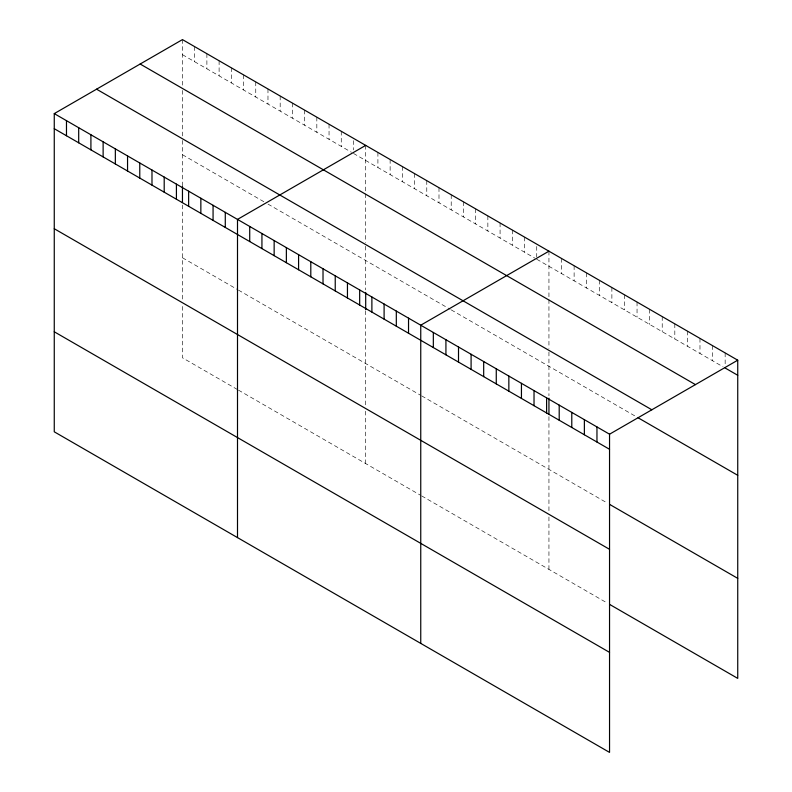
<?xml version="1.0" encoding="UTF-8"?>
<svg xmlns="http://www.w3.org/2000/svg" width="792" height="792" viewBox="0 0 792 792"><rect width="100%" height="100%" fill="white"/><g stroke="black" fill="none" stroke-linecap="round" stroke-linejoin="round"><path stroke-width="0.59" stroke-dasharray="3.96 2.97" d="M182.457 54.688L351.45 152.252M353.48 153.43L534.689 258.053M536.728 259.232L723.056 366.805M182.457 154.717L263.894 201.732M267.973 204.089L450.193 309.296M451.212 309.88L635.996 416.562M182.457 257.766L237.432 289.506M238.441 290.1L420.671 395.307M421.69 395.891L607.682 503.276M237.432 389.535L182.457 357.796L182.457 305.405M238.441 390.119L420.671 495.327M421.69 495.921L607.682 603.296M725.155 352.925L725.155 365.696M712.572 345.658L712.572 360.746M699.979 338.392L699.979 353.48M687.397 331.125L687.397 346.213M674.814 323.859L674.814 338.946M662.221 316.592L662.221 331.68M649.638 309.325L649.638 324.413M637.045 302.059L637.045 317.147M624.462 294.792L624.462 309.88M611.879 287.526L611.879 302.613M599.287 280.259L599.287 295.347M586.704 272.993L586.704 288.08M574.121 265.726L574.121 280.813M561.528 258.459L561.528 273.547M548.945 251.193L548.945 298.426M548.945 299.623L548.945 348.44M548.945 352.014L548.945 395.752M548.945 416.602L548.945 512.226M548.945 516.988L548.945 569.389M536.728 246.46L536.728 256.905M524.512 237.085L524.512 252.173M512.295 230.036L512.295 245.124M500.079 222.978L500.079 238.065M487.862 215.929L487.862 231.016M475.645 208.87L475.645 223.958M463.429 201.821L463.429 216.909M451.212 194.763L451.212 209.86M438.996 187.714L438.996 202.802M426.779 180.665L426.779 195.753M414.562 173.606L414.562 188.694M402.346 166.558L402.346 181.645M390.129 159.499L390.129 174.587M377.913 152.45L377.913 167.538M365.696 145.391L365.696 192.634M365.696 193.822L365.696 242.649M365.696 246.223L365.696 289.951M365.696 310.81L365.696 406.435M365.696 411.197L365.696 463.587M353.48 140.659L353.48 149.945M341.263 131.294L341.263 146.381M329.046 124.235L329.046 139.323M316.83 117.186L316.83 132.274M304.613 110.128L304.613 125.215M292.397 103.079L292.397 118.166M280.18 96.02L280.18 111.118M267.973 88.971L267.973 104.059M255.757 81.922L255.757 97.01M243.54 74.864L243.54 89.951M231.323 67.815L231.323 82.903M219.107 60.756L219.107 75.844M206.89 53.707L206.89 68.795M194.674 46.649L194.674 61.746M182.457 39.6L182.457 85.645M182.457 90.417L182.457 136.848M182.457 140.422L182.457 186.615M182.457 205.019L182.457 300.633"/><path stroke-width="1.19" d="M54.262 113.612L609.543 434.204L609.543 752.4L54.262 431.808L54.262 113.612L182.457 39.6L737.738 360.192L737.738 678.388L609.781 604.504M365.696 145.391L237.501 219.404L237.501 537.6M548.945 251.193L420.75 325.205L420.75 643.401M609.543 434.204L737.738 360.192M725.155 368.013L737.738 375.279M140.154 64.023L695.435 384.615M96.565 89.189L651.846 409.781M638.095 417.78L737.738 475.309M54.262 128.7L609.543 449.292M609.781 504.484L737.738 578.358M54.262 228.73L609.543 549.321M54.262 331.779L609.543 652.37M596.96 426.938L596.96 442.025M584.377 419.671L584.377 434.758M571.784 412.404L571.784 427.492M559.202 405.138L559.202 420.225M548.945 398.208L548.945 414.157M546.609 397.871L546.609 412.959M534.026 390.605L534.026 405.692M521.443 383.338L521.443 398.425M508.85 376.071L508.85 391.159M496.267 368.805L496.267 383.892M483.684 361.538L483.684 376.626M471.091 354.272L471.091 369.359M458.509 347.005L458.509 362.092M445.926 339.738L445.926 354.826M433.333 332.472L433.333 347.559M408.533 318.146L408.533 333.244M396.317 311.098L396.317 326.185M384.1 304.049L384.1 319.136M371.884 296.99L371.884 312.078M365.696 292.406L365.696 309.583M359.667 289.941L359.667 305.029M347.45 282.883L347.45 297.97M335.234 275.834L335.234 290.921M323.017 268.775L323.017 283.873M310.801 261.726L310.801 276.814M298.584 254.678L298.584 269.765M286.367 247.619L286.367 262.706M274.151 240.57L274.151 255.658M261.934 233.511L261.934 248.599M249.718 226.463L249.718 241.55M225.284 212.355L225.284 227.443M213.068 205.306L213.068 220.394M200.851 198.248L200.851 213.335M188.635 191.199L188.635 206.286M182.457 186.615L182.457 202.564M176.418 184.14L176.418 199.228M164.201 177.091L164.201 192.179M151.985 170.032L151.985 185.13M139.768 162.984L139.768 178.071M127.552 155.935L127.552 171.023M115.345 148.876L115.345 163.964M103.128 141.827L103.128 156.915M90.912 134.769L90.912 149.856M78.695 127.72L78.695 142.808M66.479 120.661L66.479 135.759"/></g></svg>
